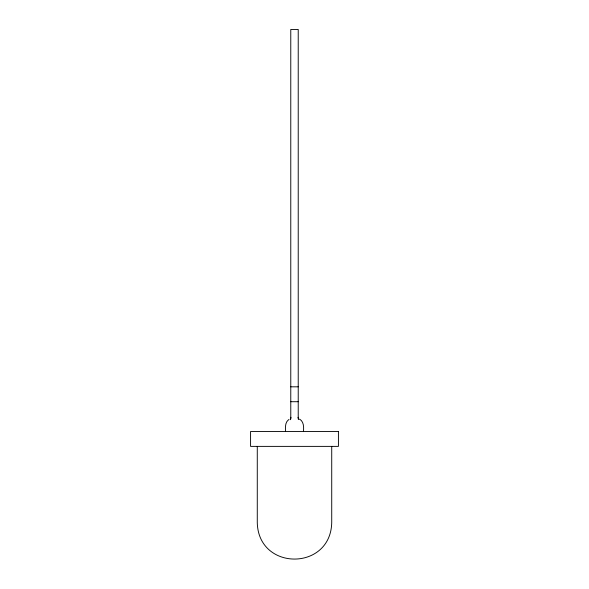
<?xml version="1.0" encoding="UTF-8"?>
<svg xmlns="http://www.w3.org/2000/svg" width="589" height="589" viewBox="0 0 589 589"><rect width="100%" height="100%" fill="white"/><g stroke="black" fill="none" stroke-linecap="round" stroke-linejoin="round"><path stroke-width="0.88" d="M290.679 418.168A3.372 2.385 -90 0 1 290.524 418.676L290.105 419.721M288.743 419.574C285.024 422.247 285.267 427.481 285.569 431.494M290.775 386.818L298.225 386.818M290.775 401.713L298.225 401.713M299.61 419.125C303.843 421.591 303.895 427.253 303.431 431.494M298.807 419.53L298.292 418.028A2.827 1.995 -90 0 1 298.218 417.284A2.827 1.995 90 0 0 298.27 417.881M331.725 446.381L331.725 522.325C330.944 571.308 258.056 571.308 257.275 522.325L257.275 446.381M298.225 419.066L298.225 29.45L290.775 29.45L290.775 419.066M290.524 418.676A3.372 2.385 90 0 0 290.789 417.292A3.372 2.385 -90 0 1 290.723 417.925M338.425 431.494L250.575 431.494L250.575 446.381L338.425 446.381L338.425 431.494"/></g></svg>
